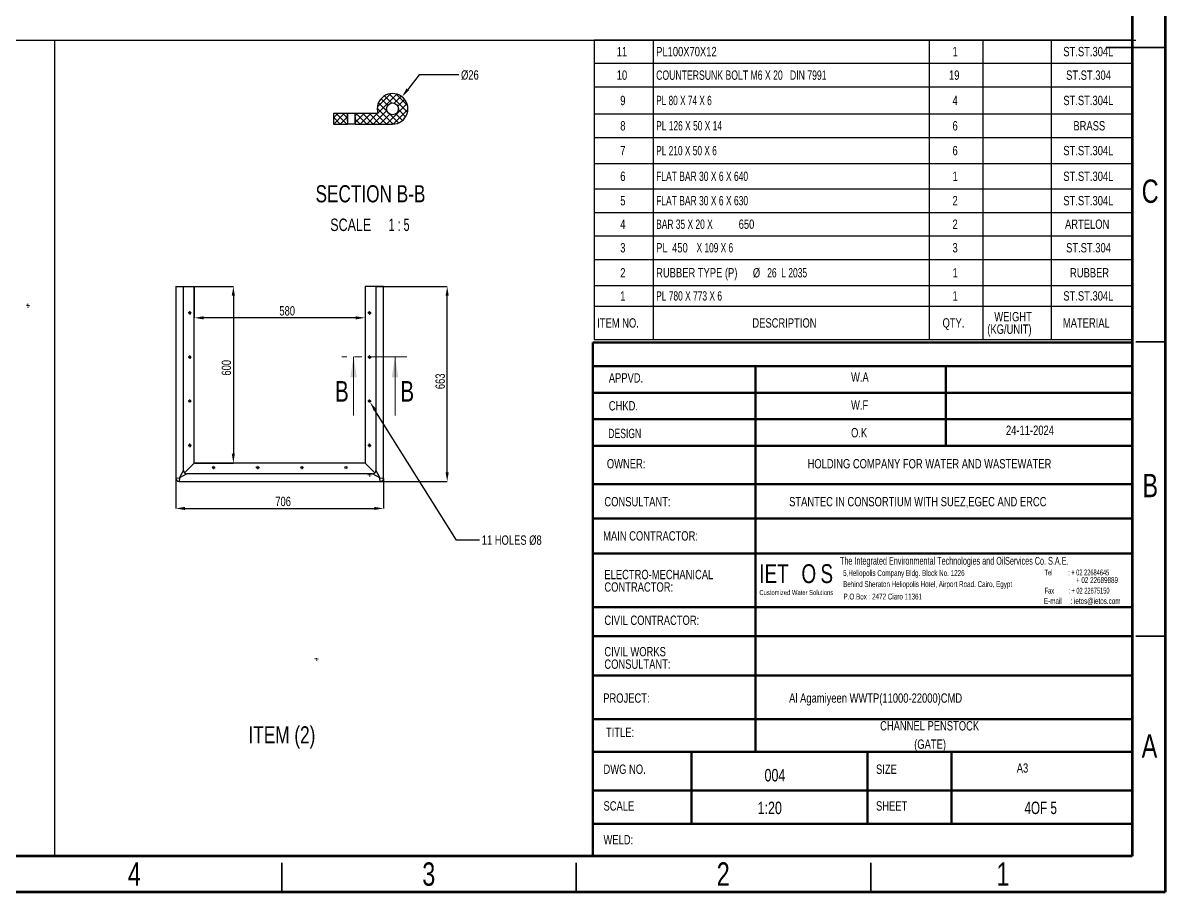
# Model space of a CAD drawing. Header units: millimetres. Extents: x 15 to 1268, y -316 to 292.
# Drawn here: x 221.3 to 415.3, y -309.9 to -162.2 of the extents above; entities that cross this region are included whole.
import ezdxf

# ---------------------------------------------------------------- set-up
doc = ezdxf.new("R2010")
doc.units = ezdxf.units.MM
doc.header["$PDSIZE"] = -1
doc.linetypes.add('CENTER', pattern=[10.16, 6.35, -1.27, 1.27, -1.27])
doc.linetypes.add('HIDDEN', pattern=[1.905, 1.27, -0.635])
doc.layers.add('FORMAT', color=7, linetype='Continuous')
doc.styles.add('SLDTEXTSTYLE0', font='TXT', dxfattribs={"width": 0.75})
doc.styles.add('SLDTEXTSTYLE1', font='TXT', dxfattribs={"width": 0.7})
doc.styles.add('SLDTEXTSTYLE12', font='TXT', dxfattribs={"width": 0.666667})
doc.styles.add('SLDTEXTSTYLE13', font='TXT', dxfattribs={"width": 0.660714})
doc.styles.add('SLDTEXTSTYLE14', font='TXT', dxfattribs={"width": 0.678571})
doc.styles.add('SLDTEXTSTYLE16', font='TXT', dxfattribs={"width": 0.65})
doc.styles.add('SLDTEXTSTYLE2', font='TXT', dxfattribs={"width": 0.687299})
doc.styles.add('SLDTEXTSTYLE26', font='TXT', dxfattribs={"width": 0.671875})
doc.styles.add('SLDTEXTSTYLE27', font='TXT', dxfattribs={"width": 0.692857})
doc.styles.add('SLDTEXTSTYLE28', font='TXT', dxfattribs={"width": 0.673077})
doc.styles.add('SLDTEXTSTYLE29', font='TXT', dxfattribs={"width": 0.675})
doc.styles.add('SLDTEXTSTYLE3', font='TXT', dxfattribs={"width": 0.638186})
doc.styles.add('SLDTEXTSTYLE4', font='TXT', dxfattribs={"width": 0.574028})
doc.styles.add('SLDTEXTSTYLE5', font='TXT', dxfattribs={"width": 0.57677})
doc.dimstyles.new('SLDDIMSTYLE20', dxfattribs={"dimtxt": 1.5875, "dimasz": 1.5875, "dimexe": 0, "dimexo": 0.0625, "dimgap": 0.396875, "dimtad": 1, "dimdec": 0, "dimlfac": 20, "dimrnd": 1e-09, "dimzin": 12, "dimdsep": 46, "dimtxsty": 'SLDTEXTSTYLE0', "dimsah": 1, "dimcen": 0.09, "dimadec": 0, "dimazin": 3, "dimtfac": 1, "dimtdec": 0, "dimtofl": 0, "dimtmove": 0, "dimatfit": 3, "dimfxl": 1, "dimfrac": 2, "dimtolj": 1, "dimtzin": 12, "dimarcsym": 0})
doc.dimstyles.new('SLDDIMSTYLE25', dxfattribs={"dimtxt": 1.5875, "dimasz": 1.5875, "dimexe": 0, "dimexo": 0.0625, "dimgap": 0.396875, "dimtad": 0, "dimtih": 1, "dimtoh": 1, "dimdec": 0, "dimlfac": 20, "dimrnd": 1e-09, "dimzin": 12, "dimdsep": 46, "dimtxsty": 'SLDTEXTSTYLE0', "dimblk1": 'NONE', "dimsah": 1, "dimcen": 0, "dimadec": 0, "dimazin": 3, "dimtfac": 1, "dimtdec": 0, "dimtmove": 0, "dimatfit": 3, "dimldrblk": 'NONE', "dimfxl": 1, "dimfrac": 2, "dimtolj": 1, "dimtzin": 12, "dimarcsym": 0})
doc.dimstyles.new('SLDDIMSTYLE26', dxfattribs={"dimtxt": 1.5875, "dimasz": 1.5875, "dimexe": 0, "dimexo": 0.0625, "dimgap": 0.396875, "dimtad": 0, "dimtih": 1, "dimtoh": 1, "dimdec": 0, "dimlfac": 5, "dimrnd": 1e-09, "dimzin": 12, "dimdsep": 46, "dimtxsty": 'SLDTEXTSTYLE0', "dimsah": 1, "dimcen": 0, "dimadec": 0, "dimazin": 3, "dimtfac": 1, "dimtdec": 0, "dimtofl": 0, "dimtmove": 0, "dimatfit": 3, "dimfxl": 1, "dimfrac": 2, "dimtolj": 1, "dimtzin": 12, "dimarcsym": 0})

# ---------------------------------------------------------------- blocks, each defined once
blk = doc.blocks.new('SW_NOTE_0_79')
at = {"layer": 'FORMAT', "color": 0, "attachment_point": 2, "style": 'SLDTEXTSTYLE0'}
for s, insert, char_height in [('CHANNEL PENSTOCK', (10.37, 2.05), 1.5875), ('(GATE)', (10.45, -1.07), 1.587)]:
    blk.add_mtext(s, dxfattribs=dict(at, insert=insert, char_height=char_height))
blk = doc.blocks.new('SW_NOTE_0_80')
at = {"color": 0, "linetype": 'Continuous', "lineweight": 0, "char_height": 1.5875, "attachment_point": 1, "style": 'SLDTEXTSTYLE0'}
for s, insert in [('CIVIL WORKS', (0, 2.05)), ('CONSULTANT:', (0, -0.07))]:
    blk.add_mtext(s, dxfattribs=dict(at, insert=insert))
blk = doc.blocks.new('SW_NOTE_0_81')
at = {"color": 0, "linetype": 'Continuous', "lineweight": 0, "char_height": 1.5875, "attachment_point": 1, "style": 'SLDTEXTSTYLE0'}
for s, insert in [('ELECTRO-MECHANICAL', (0, 2.05)), ('CONTRACTOR:', (0, -0.07))]:
    blk.add_mtext(s, dxfattribs=dict(at, insert=insert))
blk = doc.blocks.new('SW_NOTE_0_82')
at = {"layer": 'FORMAT', "color": 0, "char_height": 1, "attachment_point": 1}
for s, insert, style in [('Tel          : + 02 22684645', (0, 1.29), 'SLDTEXTSTYLE4'), ('+ 02 22689889', (5.31, 0), 'SLDTEXTSTYLE3')]:
    blk.add_mtext(s, dxfattribs=dict(at, insert=insert, style=style))
blk = doc.blocks.new('SW_NOTE_0_83')
at = {"layer": 'FORMAT', "color": 0, "char_height": 3.2, "attachment_point": 1, "style": 'SLDTEXTSTYLE0'}
for s, insert in [('IET', (0, 4.13)), ('O', (7.16, 4.13)), ('S', (10.39, 4.13))]:
    blk.add_mtext(s, dxfattribs=dict(at, insert=insert))
blk = doc.blocks.new('SW_TABLEANNOTATION_4')
at = {"color": 0, "linetype": 'Continuous', "lineweight": 25}
for p, q in [((0, 0), (0, -4)), ((0, 0), (10.01, 0)), ((10.01, 0), (10.01, -4)), ((10.01, 0), (56.86, 0)), ((56.86, 0), (56.86, -4)), ((56.86, 0), (65.99, 0)), ((65.99, 0), (65.99, -4)), ((65.99, 0), (77.57, 0)), ((77.57, 0), (77.57, -4)), ((77.57, 0), (91.37, 0)), ((91.37, 0), (91.37, -4)), ((0, -4), (0, -8)), ((0, -4), (10.01, -4)), ((10.01, -4), (10.01, -8)), ((10.01, -4), (56.86, -4)), ((56.86, -4), (56.86, -8)), ((56.86, -4), (65.99, -4)), ((65.99, -4), (65.99, -8)), ((65.99, -4), (77.57, -4)), ((77.57, -4), (77.57, -8)), ((77.57, -4), (91.37, -4)), ((91.37, -4), (91.37, -8)), ((0, -8), (0, -12.61)), ((0, -8), (10.01, -8)), ((10.01, -8), (10.01, -12.61)), ((10.01, -8), (56.86, -8)), ((56.86, -8), (56.86, -12.61)), ((56.86, -8), (65.99, -8)), ((65.99, -8), (65.99, -12.61)), ((65.99, -8), (77.57, -8)), ((77.57, -8), (77.57, -12.61)), ((77.57, -8), (91.37, -8)), ((91.37, -8), (91.37, -12.61)), ((0, -12.61), (0, -16.61)), ((0, -12.61), (10.01, -12.61)), ((10.01, -12.61), (10.01, -16.61)), ((10.01, -12.61), (56.86, -12.61)), ((56.86, -12.61), (56.86, -16.61)), ((56.86, -12.61), (65.99, -12.61)), ((65.99, -12.61), (65.99, -16.61)), ((65.99, -12.61), (77.57, -12.61)), ((77.57, -12.61), (77.57, -16.61)), ((77.57, -12.61), (91.37, -12.61)), ((91.37, -12.61), (91.37, -16.61)), ((0, -16.61), (0, -21.03)), ((0, -16.61), (10.01, -16.61)), ((10.01, -16.61), (10.01, -21.03)), ((10.01, -16.61), (56.86, -16.61)), ((56.86, -16.61), (56.86, -21.03)), ((56.86, -16.61), (65.99, -16.61)), ((65.99, -16.61), (65.99, -21.03)), ((65.99, -16.61), (77.57, -16.61)), ((77.57, -16.61), (77.57, -21.03)), ((77.57, -16.61), (91.37, -16.61)), ((91.37, -16.61), (91.37, -21.03)), ((0, -21.03), (0, -25.33)), ((0, -21.03), (10.01, -21.03)), ((10.01, -21.03), (10.01, -25.33)), ((10.01, -21.03), (56.86, -21.03)), ((56.86, -21.03), (56.86, -25.33)), ((56.86, -21.03), (65.99, -21.03)), ((65.99, -21.03), (65.99, -25.33)), ((65.99, -21.03), (77.57, -21.03)), ((77.57, -21.03), (77.57, -25.33)), ((77.57, -21.03), (91.37, -21.03)), ((91.37, -21.03), (91.37, -25.33)), ((0, -25.33), (0, -29.33)), ((0, -25.33), (10.01, -25.33)), ((10.01, -25.33), (10.01, -29.33)), ((10.01, -25.33), (56.86, -25.33)), ((56.86, -25.33), (56.86, -29.33)), ((56.86, -25.33), (65.99, -25.33)), ((65.99, -25.33), (65.99, -29.33)), ((65.99, -25.33), (77.57, -25.33)), ((77.57, -25.33), (77.57, -29.33)), ((77.57, -25.33), (91.37, -25.33)), ((91.37, -25.33), (91.37, -29.33)), ((0, -29.33), (0, -33.33)), ((0, -29.33), (10.01, -29.33)), ((10.01, -29.33), (10.01, -33.33)), ((10.01, -29.33), (56.86, -29.33)), ((56.86, -29.33), (56.86, -33.33)), ((56.86, -29.33), (65.99, -29.33)), ((65.99, -29.33), (65.99, -33.33)), ((65.99, -29.33), (77.57, -29.33)), ((77.57, -29.33), (77.57, -33.33)), ((77.57, -29.33), (91.37, -29.33)), ((91.37, -29.33), (91.37, -33.33)), ((0, -33.33), (0, -37.33)), ((0, -33.33), (10.01, -33.33)), ((10.01, -33.33), (10.01, -37.33)), ((10.01, -33.33), (56.86, -33.33)), ((56.86, -33.33), (56.86, -37.33)), ((56.86, -33.33), (65.99, -33.33)), ((65.99, -33.33), (65.99, -37.33)), ((65.99, -33.33), (77.57, -33.33)), ((77.57, -33.33), (77.57, -37.33)), ((77.57, -33.33), (91.37, -33.33)), ((91.37, -33.33), (91.37, -37.33)), ((0, -37.33), (0, -41.75)), ((0, -37.33), (10.01, -37.33)), ((10.01, -37.33), (10.01, -41.75)), ((10.01, -37.33), (56.86, -37.33)), ((56.86, -37.33), (56.86, -41.75)), ((56.86, -37.33), (65.99, -37.33)), ((65.99, -37.33), (65.99, -41.75)), ((65.99, -37.33), (77.57, -37.33)), ((77.57, -37.33), (77.57, -41.75)), ((77.57, -37.33), (91.37, -37.33)), ((91.37, -37.33), (91.37, -41.75)), ((0, -41.75), (0, -45.25)), ((0, -41.75), (10.01, -41.75)), ((10.01, -41.75), (10.01, -45.25)), ((10.01, -41.75), (56.86, -41.75)), ((56.86, -41.75), (56.86, -45.25)), ((56.86, -41.75), (65.99, -41.75)), ((65.99, -41.75), (65.99, -45.25)), ((65.99, -41.75), (77.57, -41.75)), ((77.57, -41.75), (77.57, -45.25)), ((77.57, -41.75), (91.37, -41.75)), ((91.37, -41.75), (91.37, -45.25)), ((0, -45.25), (0, -50.94)), ((0, -45.25), (10.01, -45.25)), ((10.01, -45.25), (10.01, -50.94)), ((10.01, -45.25), (56.86, -45.25)), ((56.86, -45.25), (56.86, -50.94)), ((56.86, -45.25), (65.99, -45.25)), ((65.99, -45.25), (65.99, -50.94)), ((65.99, -45.25), (77.57, -45.25)), ((77.57, -45.25), (77.57, -50.94)), ((77.57, -45.25), (91.37, -45.25)), ((91.37, -45.25), (91.37, -50.94)), ((0, -50.94), (10.01, -50.94)), ((10.01, -50.94), (56.86, -50.94)), ((56.86, -50.94), (65.99, -50.94)), ((65.99, -50.94), (77.57, -50.94)), ((77.57, -50.94), (91.37, -50.94))]:
    blk.add_line(p, q, dxfattribs=at)
at = {"color": 0, "linetype": 'Continuous', "lineweight": 0, "attachment_point": 1}
for s, insert, char_height, style in [('11', (3.82, -1.22), 1.587, 'SLDTEXTSTYLE0'), ('PL100X70X12', (10.51, -1.22), 1.5875, 'SLDTEXTSTYLE0'), ('1', (60.83, -1.22), 1.59, 'SLDTEXTSTYLE0'), ('ST.ST.304L', (79.65, -1.22), 1.587, 'SLDTEXTSTYLE0'), ('10', (3.82, -5.22), 1.587, 'SLDTEXTSTYLE0'), ('COUNTERSUNK BOLT M6 X 20   DIN 7991', (10.51, -5.22), 1.5875, 'SLDTEXTSTYLE27'), ('19', (60.24, -5.22), 1.587, 'SLDTEXTSTYLE0'), ('ST.ST.304', (80.12, -5.22), 1.587, 'SLDTEXTSTYLE0'), ('9', (4.41, -9.52), 1.59, 'SLDTEXTSTYLE0'), ('PL 80 X 74 X 6', (10.51, -9.52), 1.5875, 'SLDTEXTSTYLE13'), ('4', (60.83, -9.52), 1.59, 'SLDTEXTSTYLE0'), ('ST.ST.304L', (79.65, -9.52), 1.587, 'SLDTEXTSTYLE0'), ('8', (4.41, -13.82), 1.59, 'SLDTEXTSTYLE0'), ('PL 126 X 50 X 14', (10.51, -13.82), 1.5875, 'SLDTEXTSTYLE26'), ('6', (60.83, -13.82), 1.59, 'SLDTEXTSTYLE0'), ('BRASS', (81.36, -13.82), 1.587, 'SLDTEXTSTYLE0'), ('7', (4.41, -18.04), 1.59, 'SLDTEXTSTYLE0'), ('PL 210 X 50 X 6', (10.51, -18.04), 1.5875, 'SLDTEXTSTYLE12'), ('6', (60.83, -18.04), 1.59, 'SLDTEXTSTYLE0'), ('ST.ST.304L', (79.65, -18.04), 1.587, 'SLDTEXTSTYLE0'), ('6', (4.41, -22.4), 1.59, 'SLDTEXTSTYLE0'), ('FLAT BAR 30 X 6 X 640', (10.51, -22.4), 1.5875, 'SLDTEXTSTYLE14'), ('1', (60.83, -22.4), 1.59, 'SLDTEXTSTYLE0'), ('ST.ST.304L', (79.65, -22.4), 1.587, 'SLDTEXTSTYLE0'), ('5', (4.41, -26.54), 1.59, 'SLDTEXTSTYLE0'), ('FLAT BAR 30 X 6 X 630', (10.51, -26.54), 1.5875, 'SLDTEXTSTYLE14'), ('2', (60.83, -26.54), 1.59, 'SLDTEXTSTYLE0'), ('ST.ST.304L', (79.65, -26.54), 1.587, 'SLDTEXTSTYLE0'), ('4', (4.41, -30.54), 1.59, 'SLDTEXTSTYLE0'), ('BAR 35 X 20 X', (10.51, -30.54), 1.5875, 'SLDTEXTSTYLE28'), ('650', (24.52, -30.54), 1.587, 'SLDTEXTSTYLE0'), ('2', (60.83, -30.54), 1.59, 'SLDTEXTSTYLE0'), ('ARTELON', (79.94, -30.54), 1.587, 'SLDTEXTSTYLE0'), ('3', (4.41, -34.54), 1.59, 'SLDTEXTSTYLE0'), ('PL', (10.51, -34.54), 1.587, 'SLDTEXTSTYLE0'), ('450', (13.22, -34.54), 1.587, 'SLDTEXTSTYLE0'), ('X 109 X 6', (17.37, -34.54), 1.587, 'SLDTEXTSTYLE12'), ('3', (60.83, -34.54), 1.59, 'SLDTEXTSTYLE0'), ('ST.ST.304', (80.12, -34.54), 1.587, 'SLDTEXTSTYLE0'), ('2', (4.41, -38.79), 1.59, 'SLDTEXTSTYLE0'), ('RUBBER TYPE (P)', (10.51, -38.79), 1.5875, 'SLDTEXTSTYLE0'), ('%%c', (26.93, -38.79), 1.587, 'SLDTEXTSTYLE0'), ('26  L 2035', (29.37, -38.79), 1.587, 'SLDTEXTSTYLE29'), ('1', (60.83, -38.79), 1.59, 'SLDTEXTSTYLE0'), ('RUBBER', (80.79, -38.79), 1.587, 'SLDTEXTSTYLE0'), ('1', (4.41, -42.72), 1.59, 'SLDTEXTSTYLE0'), ('PL 780 X 773 X 6', (10.51, -42.72), 1.5875, 'SLDTEXTSTYLE26'), ('1', (60.83, -42.72), 1.59, 'SLDTEXTSTYLE0'), ('ST.ST.304L', (79.65, -42.72), 1.587, 'SLDTEXTSTYLE0'), ('WEIGHT', (67.93, -46.25), 1.587, 'SLDTEXTSTYLE0'), ('ITEM NO.', (0.5, -47.31), 1.587, 'SLDTEXTSTYLE0'), ('DESCRIPTION', (26.85, -47.31), 1.5875, 'SLDTEXTSTYLE0'), ('QTY.', (59.14, -47.31), 1.587, 'SLDTEXTSTYLE0'), ('(KG/UNIT)', (66.74, -48.37), 1.587, 'SLDTEXTSTYLE0'), ('MATERIAL', (79.58, -47.31), 1.587, 'SLDTEXTSTYLE0')]:
    blk.add_mtext(s, dxfattribs=dict(at, insert=insert, char_height=char_height, style=style))
blk = doc.blocks.new('*D930')
at = {"layer": 'Defpoints', "color": 0}
for p in [(281.31, -207.02), (293.37, -207.02), (281.98, -240.17)]:
    blk.add_point(p, dxfattribs=at)
at = {"layer": 'FORMAT', "color": 0, "lineweight": -2}
for p, q in [((281.37, -207.02), (293.37, -207.02)), ((293.37, -238.58), (293.37, -208.61)), ((282.04, -240.17), (293.37, -240.17))]:
    blk.add_line(p, q, dxfattribs=at)
at = {"layer": 'FORMAT', "color": 0}
for points in [[(293.1, -208.61), (293.63, -208.61), (293.37, -207.02)], [(293.1, -238.58), (293.63, -238.58), (293.37, -240.17)]]:
    blk.add_solid(points, dxfattribs=at)
at = {"layer": 'FORMAT', "color": 0, "insert": (291.38, -223.14), "char_height": 1.587, "attachment_point": 2, "rotation": 90, "style": 'SLDTEXTSTYLE0'}
blk.add_mtext('\\A1;663', dxfattribs=at)
blk = doc.blocks.new('*D931')
at = {"layer": 'Defpoints', "color": 0}
for p in [(250.43, -207.02), (279.43, -207.02), (250.43, -212.35)]:
    blk.add_point(p, dxfattribs=at)
at = {"layer": 'FORMAT', "color": 0, "lineweight": -2}
for p, q in [((250.43, -207.08), (250.43, -212.35)), ((279.43, -207.08), (279.43, -212.35)), ((277.84, -212.35), (252.01, -212.35))]:
    blk.add_line(p, q, dxfattribs=at)
at = {"layer": 'FORMAT', "color": 0}
for points in [[(252.01, -212.09), (252.01, -212.62), (250.43, -212.35)], [(277.84, -212.09), (277.84, -212.62), (279.43, -212.35)]]:
    blk.add_solid(points, dxfattribs=at)
at = {"layer": 'FORMAT', "color": 0, "insert": (266.2, -210.37), "char_height": 1.587, "attachment_point": 2, "style": 'SLDTEXTSTYLE0'}
blk.add_mtext('\\A1;580', dxfattribs=at)
blk = doc.blocks.new('*D932')
at = {"layer": 'Defpoints', "color": 0}
for p in [(280.08, -226.37), (280.27, -226.67)]:
    blk.add_point(p, dxfattribs=at)
at = {"layer": 'FORMAT', "color": 0, "lineweight": -2}
for p, q in [((280.08, -226.37), (280.27, -226.67)), ((294.97, -250.12), (281.11, -228.01)), ((298.85, -250.12), (294.97, -250.12))]:
    blk.add_line(p, q, dxfattribs=at)
at = {"layer": 'FORMAT', "color": 0}
blk.add_solid([(281.34, -227.87), (280.89, -228.15), (280.27, -226.67)], dxfattribs=at)
at = {"layer": 'FORMAT', "color": 0, "insert": (299.24, -249.32), "char_height": 1.5875, "attachment_point": 1, "style": 'SLDTEXTSTYLE0'}
blk.add_mtext('\\A1;11 HOLES %%c8', dxfattribs=at)
blk = doc.blocks.new('_None')
blk = doc.blocks.new('*D933')
at = {"layer": 'Defpoints', "color": 0}
for p in [(250.43, -207.02), (250.43, -237.02), (257.06, -237.02)]:
    blk.add_point(p, dxfattribs=at)
at = {"layer": 'FORMAT', "color": 0, "lineweight": -2}
for p, q in [((250.49, -207.02), (257.06, -207.02)), ((257.06, -208.61), (257.06, -235.43)), ((250.49, -237.02), (257.06, -237.02))]:
    blk.add_line(p, q, dxfattribs=at)
at = {"layer": 'FORMAT', "color": 0}
for points in [[(256.79, -208.61), (257.32, -208.61), (257.06, -207.02)], [(256.79, -235.43), (257.32, -235.43), (257.06, -237.02)]]:
    blk.add_solid(points, dxfattribs=at)
at = {"layer": 'FORMAT', "color": 0, "insert": (255.07, -220.84), "char_height": 1.587, "attachment_point": 2, "rotation": 90, "style": 'SLDTEXTSTYLE0'}
blk.add_mtext('\\A1;600', dxfattribs=at)
blk = doc.blocks.new('*D934')
at = {"layer": 'Defpoints', "color": 0}
for p in [(247.28, -239.57), (282.58, -239.57), (282.58, -244.73)]:
    blk.add_point(p, dxfattribs=at)
at = {"layer": 'FORMAT', "color": 0, "lineweight": -2}
for p, q in [((247.28, -239.63), (247.28, -244.73)), ((282.58, -239.63), (282.58, -244.73)), ((248.86, -244.73), (280.99, -244.73))]:
    blk.add_line(p, q, dxfattribs=at)
at = {"layer": 'FORMAT', "color": 0}
for points in [[(248.86, -244.47), (248.86, -245), (247.28, -244.73)], [(280.99, -244.47), (280.99, -245), (282.58, -244.73)]]:
    blk.add_solid(points, dxfattribs=at)
at = {"layer": 'FORMAT', "color": 0, "insert": (265.51, -242.75), "char_height": 1.587, "attachment_point": 2, "style": 'SLDTEXTSTYLE0'}
blk.add_mtext('\\A1;706', dxfattribs=at)
blk = doc.blocks.new('SW_CENTERMARKSYMBOL_116')
at = {"layer": 'FORMAT', "color": 0}
for p, q in [((-0.25, 0), (-0.3, 0)), ((0, 0), (-0.125, 0)), ((0, 0.25), (0, 0.3)), ((0, 0), (0, 0.125)), ((0, 0), (0, -0.125)), ((0, 0), (0.125, 0)), ((0.25, 0), (0.3, 0)), ((0, -0.25), (0, -0.3))]:
    blk.add_line(p, q, dxfattribs=at)
blk = doc.blocks.new('SW_CENTERMARKSYMBOL_117')
at = {"layer": 'FORMAT', "color": 0}
for p, q in [((-0.25, 0), (-0.3, 0)), ((0, 0), (-0.125, 0)), ((0, 0.25), (0, 0.3)), ((0, 0), (0, 0.125)), ((0, 0), (0, -0.125)), ((0, 0), (0.125, 0)), ((0.25, 0), (0.3, 0)), ((0, -0.25), (0, -0.3))]:
    blk.add_line(p, q, dxfattribs=at)
blk = doc.blocks.new('SW_CENTERMARKSYMBOL_118')
at = {"layer": 'FORMAT', "color": 0}
for p, q in [((-0.25, 0), (-0.3, 0)), ((0, 0), (-0.125, 0)), ((0, 0.25), (0, 0.3)), ((0, 0), (0, 0.125)), ((0, 0), (0, -0.125)), ((0, 0), (0.125, 0)), ((0.25, 0), (0.3, 0)), ((0, -0.25), (0, -0.3))]:
    blk.add_line(p, q, dxfattribs=at)
blk = doc.blocks.new('SW_CENTERMARKSYMBOL_119')
at = {"layer": 'FORMAT', "color": 0}
for p, q in [((-0.25, 0), (-0.3, 0)), ((0, 0), (-0.125, 0)), ((0, 0.25), (0, 0.3)), ((0, 0), (0, 0.125)), ((0, 0), (0, -0.125)), ((0, 0), (0.125, 0)), ((0.25, 0), (0.3, 0)), ((0, -0.25), (0, -0.3))]:
    blk.add_line(p, q, dxfattribs=at)
blk = doc.blocks.new('SW_CENTERMARKSYMBOL_120')
at = {"layer": 'FORMAT', "color": 0}
for p, q in [((-0.25, 0), (-0.3, 0)), ((0, 0), (-0.125, 0)), ((0, 0.25), (0, 0.3)), ((0, 0), (0, 0.125)), ((0, 0), (0, -0.125)), ((0, 0), (0.125, 0)), ((0.25, 0), (0.3, 0)), ((0, -0.25), (0, -0.3))]:
    blk.add_line(p, q, dxfattribs=at)
blk = doc.blocks.new('SW_CENTERMARKSYMBOL_121')
at = {"layer": 'FORMAT', "color": 0}
for p, q in [((-0.25, 0), (-0.3, 0)), ((0, 0), (-0.125, 0)), ((0, 0.25), (0, 0.3)), ((0, 0), (0, 0.125)), ((0, 0), (0, -0.125)), ((0, 0), (0.125, 0)), ((0.25, 0), (0.3, 0)), ((0, -0.25), (0, -0.3))]:
    blk.add_line(p, q, dxfattribs=at)
blk = doc.blocks.new('SW_CENTERMARKSYMBOL_122')
at = {"layer": 'FORMAT', "color": 0}
for p, q in [((-0.25, 0), (-0.3, 0)), ((0, 0), (-0.125, 0)), ((0, 0.25), (0, 0.3)), ((0, 0), (0, 0.125)), ((0, 0), (0, -0.125)), ((0, 0), (0.125, 0)), ((0.25, 0), (0.3, 0)), ((0, -0.25), (0, -0.3))]:
    blk.add_line(p, q, dxfattribs=at)
blk = doc.blocks.new('SW_CENTERMARKSYMBOL_123')
at = {"layer": 'FORMAT', "color": 0}
for p, q in [((-0.25, 0), (-0.3, 0)), ((0, 0), (-0.125, 0)), ((0, 0.25), (0, 0.3)), ((0, 0), (0, 0.125)), ((0, 0), (0, -0.125)), ((0, 0), (0.125, 0)), ((0.25, 0), (0.3, 0)), ((0, -0.25), (0, -0.3))]:
    blk.add_line(p, q, dxfattribs=at)
blk = doc.blocks.new('SW_CENTERMARKSYMBOL_124')
at = {"layer": 'FORMAT', "color": 0}
for p, q in [((-0.25, 0), (-0.3, 0)), ((0, 0), (-0.125, 0)), ((0, 0.25), (0, 0.3)), ((0, 0), (0, 0.125)), ((0, 0), (0, -0.125)), ((0, 0), (0.125, 0)), ((0.25, 0), (0.3, 0)), ((0, -0.25), (0, -0.3))]:
    blk.add_line(p, q, dxfattribs=at)
blk = doc.blocks.new('SW_CENTERMARKSYMBOL_125')
at = {"layer": 'FORMAT', "color": 0}
for p, q in [((-0.25, 0), (-0.3, 0)), ((0, 0), (-0.125, 0)), ((0, 0.25), (0, 0.3)), ((0, 0), (0, 0.125)), ((0, 0), (0, -0.125)), ((0, 0), (0.125, 0)), ((0.25, 0), (0.3, 0)), ((0, -0.25), (0, -0.3))]:
    blk.add_line(p, q, dxfattribs=at)
blk = doc.blocks.new('SW_CENTERMARKSYMBOL_126')
at = {"layer": 'FORMAT', "color": 0}
for p, q in [((-0.25, 0), (-0.3, 0)), ((0, 0), (-0.125, 0)), ((0, 0.25), (0, 0.3)), ((0, 0), (0, 0.125)), ((0, 0), (0, -0.125)), ((0, 0), (0.125, 0)), ((0.25, 0), (0.3, 0)), ((0, -0.25), (0, -0.3))]:
    blk.add_line(p, q, dxfattribs=at)
blk = doc.blocks.new('SW_CENTERMARKSYMBOL_127')
at = {"layer": 'FORMAT', "color": 0}
for p, q in [((-0.25, 0), (-0.3, 0)), ((0, 0), (-0.125, 0)), ((0, 0.25), (0, 0.3)), ((0, 0), (0, 0.125)), ((0, 0), (0, -0.125)), ((0, 0), (0.125, 0)), ((0.25, 0), (0.3, 0)), ((0, -0.25), (0, -0.3))]:
    blk.add_line(p, q, dxfattribs=at)
blk = doc.blocks.new('SW_CENTERMARKSYMBOL_128')
at = {"layer": 'FORMAT', "color": 0}
for p, q in [((-0.25, 0), (-0.3, 0)), ((0, 0), (-0.125, 0)), ((0, 0.25), (0, 0.3)), ((0, 0), (0, 0.125)), ((0, 0), (0, -0.125)), ((0, 0), (0.125, 0)), ((0.25, 0), (0.3, 0)), ((0, -0.25), (0, -0.3))]:
    blk.add_line(p, q, dxfattribs=at)
blk = doc.blocks.new('SW_CENTERMARKSYMBOL_129')
at = {"layer": 'FORMAT', "color": 0}
for p, q in [((-0.25, 0), (-0.3, 0)), ((0, 0), (-0.125, 0)), ((0, 0.25), (0, 0.3)), ((0, 0), (0, 0.125)), ((0, 0), (0, -0.125)), ((0, 0), (0.125, 0)), ((0.25, 0), (0.3, 0)), ((0, -0.25), (0, -0.3))]:
    blk.add_line(p, q, dxfattribs=at)
blk = doc.blocks.new('SW_CENTERMARKSYMBOL_130')
at = {"layer": 'FORMAT', "color": 0}
for p, q in [((-0.25, 0), (-0.3, 0)), ((0, 0), (-0.125, 0)), ((0, 0.25), (0, 0.3)), ((0, 0), (0, 0.125)), ((0, 0), (0, -0.125)), ((0, 0), (0.125, 0)), ((0.25, 0), (0.3, 0)), ((0, -0.25), (0, -0.3))]:
    blk.add_line(p, q, dxfattribs=at)
blk = doc.blocks.new('SW_CENTERMARKSYMBOL_131')
at = {"layer": 'FORMAT', "color": 0}
for p, q in [((-0.25, 0), (-0.3, 0)), ((0, 0), (-0.125, 0)), ((0, 0.25), (0, 0.3)), ((0, 0), (0, 0.125)), ((0, 0), (0, -0.125)), ((0, 0), (0.125, 0)), ((0.25, 0), (0.3, 0)), ((0, -0.25), (0, -0.3))]:
    blk.add_line(p, q, dxfattribs=at)
blk = doc.blocks.new('SW_HATCH_4')
at = {"color": 0, "linetype": 'Continuous', "lineweight": 18}
for p, q in [((3.78, 1.53), (6.03, 3.78)), ((3.86, 0.49), (7.07, 3.7)), ((5.5, 0.68), (3.97, 2.22)), ((5.54, 1.77), (4.4, 2.91)), ((6.24, 2.2), (5.01, 3.42)), ((5.34, -1.4), (8.81, 2.07)), ((8.9, 0.65), (5.81, 3.74)), ((6.65, 2.16), (7.83, 3.34)), ((8.89, 1.78), (6.94, 3.74)), ((7.26, 1.64), (8.41, 2.8)), ((-3.64, -0.27), (-2.96, 0.4)), ((-3.64, -1.4), (-1.84, 0.4)), ((-1.4, -1.4), (-3.2, 0.4)), ((-1.28, -0.39), (-2.07, 0.4)), ((0, 0), (0.4, 0.4)), ((0, -1.12), (1.53, 0.4)), ((1.97, -1.4), (0.17, 0.4)), ((0.85, -1.4), (2.65, 0.4)), ((3.09, -1.4), (1.29, 0.4)), ((1.97, -1.4), (3.77, 0.4)), ((4.22, -1.4), (2.42, 0.4)), ((3.09, -1.4), (5.4, 0.91)), ((5.34, -1.4), (3.54, 0.4)), ((6.46, -1.4), (3.76, 1.3)), ((4.22, -1.4), (5.92, 0.3)), ((7.38, -1.19), (5.84, 0.35)), ((6.46, -1.4), (8.96, 1.1)), ((8.07, -0.76), (6.93, 0.38)), ((8.58, -0.15), (7.35, 1.08)), ((-2.52, -1.4), (-3.64, -0.27)), ((-2.52, -1.4), (-1.28, -0.16)), ((-1.4, -1.4), (-1.28, -1.28)), ((0.85, -1.4), (0, -0.55))]:
    blk.add_line(p, q, dxfattribs=at)
blk = doc.blocks.new('*D935')
at = {"layer": 'Defpoints', "color": 0}
for p in [(285.69, -174.81), (284.09, -176.86)]:
    blk.add_point(p, dxfattribs=at)
at = {"layer": 'FORMAT', "color": 0, "lineweight": -2}
for p, q in [((288.59, -171.1), (286.67, -173.56)), ((295.32, -171.1), (288.59, -171.1))]:
    blk.add_line(p, q, dxfattribs=at)
at = {"layer": 'FORMAT', "color": 0}
blk.add_solid([(286.46, -173.39), (286.88, -173.72), (285.69, -174.81)], dxfattribs=at)
at = {"layer": 'FORMAT', "color": 0, "insert": (295.72, -170.3), "char_height": 1.587, "attachment_point": 1, "style": 'SLDTEXTSTYLE0'}
blk.add_mtext('\\A1;%%c26', dxfattribs=at)
blk = doc.blocks.new('SW_NOTE_0_96')
at = {"layer": 'FORMAT', "color": 0, "attachment_point": 2}
for s, insert, char_height, style in [('SECTION B-B', (11.32, 3.75), 2.9104, 'SLDTEXTSTYLE0'), ('SCALE', (7.97, -1.92), 2.117, 'SLDTEXTSTYLE0'), ('1 : 5', (16.17, -1.92), 2.117, 'SLDTEXTSTYLE16')]:
    blk.add_mtext(s, dxfattribs=dict(at, insert=insert, char_height=char_height, style=style))

msp = doc.modelspace()

# ---------------------------------------------------------------- linework, layer by layer
at = {"color": 7, "linetype": 'Continuous', "lineweight": 70}
for p, q in [((415.28009953, -22.91453958), (415.28009953, -309.91453958)), ((409.68257164, -26.78101457), (409.68257164, -303.78101457)), ((409.68257164, -303.78101457), (20.28009953, -303.78101457)), ((415.28009953, -309.91453958), (15.28009953, -309.91453958))]:
    msp.add_line(p, q, dxfattribs=at)
at = {"color": 7, "linetype": 'Continuous', "lineweight": 35}
for p, q in [((415.28109953, -166.41453958), (405.27909953, -166.41453958)), ((410.28009953, -166.41453958), (415.28009953, -166.41453958)), ((410.28009953, -216.41453958), (415.28009953, -216.41453958)), ((410.28009953, -266.41453958), (415.28009953, -266.41453958)), ((265.28009953, -304.91453958), (265.28009953, -309.91453958)), ((315.28009953, -304.91453958), (315.28009953, -309.91453958)), ((365.28009953, -304.91453958), (365.28009953, -309.91453958))]:
    msp.add_line(p, q, dxfattribs=at)
at = {"color": 7, "linetype": 'Continuous', "lineweight": 25}
for p, q in [((276.44857849, -177.65749815), (274.09083928, -177.65749815)), ((274.09083928, -177.65749815), (274.09083928, -179.45749817)), ((276.44857849, -177.65749815), (276.44857849, -179.45749817)), ((277.73310627, -177.65749815), (276.44857849, -177.65749815)), ((277.73310627, -179.45749817), (277.73310627, -177.65749815)), ((281.61698069, -177.65749815), (277.73310627, -177.65749815)), ((274.09083928, -179.45749817), (276.44857849, -179.45749817)), ((277.73310627, -179.45749817), (276.44857849, -179.45749817)), ((277.73310627, -179.45749817), (284.09084167, -179.45749817)), ((247.27701946, -207.01956516), (247.27701946, -239.56956516)), ((247.27701946, -207.01956516), (248.57701946, -207.01956516)), ((248.57701946, -238.26956516), (248.57701946, -207.01956516)), ((248.57701946, -207.01956516), (250.42701946, -207.01956516)), ((250.42701946, -237.01956516), (250.42701946, -207.01956516)), ((279.42701946, -207.01956516), (279.42701946, -237.01956516)), ((281.27701946, -207.01956516), (279.42701946, -207.01956516)), ((281.27701946, -207.01956516), (281.27701946, -238.26956516)), ((282.57701946, -207.01956516), (281.27701946, -207.01956516)), ((282.57701946, -239.56956516), (282.57701946, -207.01956516)), ((279.42701946, -237.01956516), (250.42701946, -237.01956516)), ((247.87701946, -240.16956516), (281.97701946, -240.16956516)), ((280.67701946, -238.86956516), (249.17701946, -238.86956516))]:
    msp.add_line(p, q, dxfattribs=at)
at = {"color": 7, "linetype": 'HIDDEN', "lineweight": 18}
for p, q in [((276.39083947, -177.65749815), (276.39083947, -179.45749817)), ((277.79083933, -179.45749817), (277.79083933, -177.65749815))]:
    msp.add_line(p, q, dxfattribs=at)
at = {"color": 7, "linetype": 'Continuous', "lineweight": 50}
for p, q in [((409.68257164, -216.53853498), (318.08478416, -216.53853498)), ((318.08478416, -216.53853498), (318.08478416, -229.58915152)), ((409.68257164, -220.58915152), (318.08478416, -220.58915152)), ((345.72771368, -225.08915152), (345.72771368, -220.58915152)), ((378.01900542, -234.08915152), (378.01900542, -220.58915152)), ((409.68257164, -225.08915152), (318.08478416, -225.08915152)), ((345.72771368, -229.58915152), (345.72771368, -225.08915152)), ((318.08478416, -229.58915152), (318.08478416, -303.78101457)), ((409.68257164, -229.58915152), (318.08478416, -229.58915152)), ((345.72771368, -234.08915152), (345.72771368, -229.58915152)), ((409.68257164, -234.08915152), (318.08478416, -234.08915152)), ((345.72771368, -286.08915152), (345.72771368, -234.08915152)), ((409.68257164, -240.58915152), (318.08478416, -240.58915152)), ((409.68257164, -246.46306413), (318.08478416, -246.46306413)), ((409.68257164, -252.40627825), (318.08478416, -252.40627825)), ((409.68257164, -261.48339882), (318.08478416, -261.48339882)), ((409.68257164, -266.41453958), (318.08478416, -266.41453958)), ((409.68257164, -273.08915152), (318.08478416, -273.08915152)), ((409.68257164, -280.54737393), (318.08478416, -280.54737393)), ((318.08478416, -286.08915152), (409.68257164, -286.08915152)), ((334.83734259, -298.28101457), (334.83734259, -286.08915152)), ((364.71993806, -298.28101457), (364.71993806, -286.08915152)), ((378.99040202, -298.28101457), (378.99040202, -286.08915152)), ((318.08478416, -292.61724544), (409.68257164, -292.61724544)), ((318.08478416, -298.28101457), (409.68257164, -298.28101457))]:
    msp.add_line(p, q, dxfattribs=at)
at = {"color": 7, "linetype": 'CENTER', "lineweight": 18}
msp.add_line((286.51301946, -218.94997084), (275.47297066, -218.94997084), dxfattribs=at)
at = {"color": 7, "linetype": 'Continuous', "lineweight": 18}
for p, q in [((277.47297066, -228.94997084), (277.47297066, -218.94997084)), ((284.51301946, -228.94997084), (284.51301946, -218.94997084))]:
    msp.add_line(p, q, dxfattribs=at)
at = {"color": 8, "linetype": 'Continuous', "lineweight": 25}
for p, q in [((247.92701946, -239.51956516), (248.57701946, -238.26956516)), ((250.42701946, -237.01956516), (248.75275539, -238.69382922)), ((279.42701946, -237.01956516), (281.10128352, -238.69382922)), ((281.27701946, -238.26956516), (281.92701946, -239.51956516)), ((247.27701946, -239.56956516), (247.92701946, -239.51956516)), ((247.92701946, -239.51956516), (247.87701946, -240.16956516)), ((249.17701946, -238.86956516), (247.92701946, -239.51956516)), ((281.92701946, -239.51956516), (280.67701946, -238.86956516)), ((281.97701945, -240.16956514), (281.92701946, -239.51956516)), ((281.92701946, -239.51956516), (282.57701926, -239.56956514))]:
    msp.add_line(p, q, dxfattribs=at)
at = {"color": 7, "linetype": 'Continuous', "lineweight": 25}
for centre, radius in [((284.09084478, -176.85749753), 0.99999991), ((249.67701946, -211.51956516), 0.175), ((280.17701946, -211.51956516), 0.175), ((249.67701946, -219.01956516), 0.175), ((280.17701946, -219.01956516), 0.175), ((249.67701946, -226.51956516), 0.175), ((280.17701946, -226.51956516), 0.175), ((249.67701946, -234.01956516), 0.175), ((280.17701946, -234.01956516), 0.175), ((253.67701946, -237.76956516), 0.175), ((261.17701946, -237.76956516), 0.175), ((268.67701946, -237.76956516), 0.175), ((276.17701946, -237.76956516), 0.175)]:
    msp.add_circle(centre, radius, dxfattribs=at)
for centre, radius, start, end in [((284.09084358, -176.85749883), 2.59999933, 269.9999578083, 197.9202020505), ((249.17701946, -238.26956516), 0.6, 180.086684929, 269.3546269892), ((280.67701946, -238.26956516), 0.6, 270.086684929, 359.3546269892), ((247.87701946, -239.56956516), 0.6, 180.0170432572, 270.0203268146), ((281.97701946, -239.56956516), 0.6, 270.0170432572, 0.0203268146)]:
    msp.add_arc(centre, radius, start, end, dxfattribs=at)
at = {"color": 7, "linetype": 'Continuous', "lineweight": 18}
for points in [[(277.47297066, -218.94997084), (276.91297066, -222.44997084), (278.03297066, -222.44997084)], [(284.51301946, -218.94997084), (283.95301946, -222.44997084), (285.07301946, -222.44997084)]]:
    msp.add_solid(points, dxfattribs=at)
at = {"layer": 'FORMAT'}
for p, q in [((20.28009953, -165.15826324), (410.28009953, -165.15826324)), ((226.75362274, -303.49604521), (226.75362274, -165.15826324))]:
    msp.add_line(p, q, dxfattribs=at)

# ---------------------------------------------------------------- block references
at = {"color": 7, "linetype": 'Continuous', "lineweight": 0}
for name, p in [('SW_TABLEANNOTATION_4', (318.34280322, -165.11292944)), ('SW_NOTE_0_81', (320.05912961, -257.21144411)), ('SW_NOTE_0_80', (320.05912961, -270.31456633))]:
    msp.add_blockref(name, p, dxfattribs=at)
at = {"color": 7, "linetype": 'Continuous', "lineweight": 18}
msp.add_blockref('SW_HATCH_4', (277.73310627, -178.06029572), dxfattribs=at)
at = {"layer": 'FORMAT'}
for name, p in [('SW_NOTE_0_96', (269.02259042, -193.57256889)), ('SW_CENTERMARKSYMBOL_131', (222.17701946, -210.26956516)), ('SW_CENTERMARKSYMBOL_124', (249.67701946, -211.51956516)), ('SW_CENTERMARKSYMBOL_120', (280.17701946, -211.51956516)), ('SW_CENTERMARKSYMBOL_129', (280.17701946, -211.51956516)), ('SW_CENTERMARKSYMBOL_125', (249.67701946, -219.01956516)), ('SW_CENTERMARKSYMBOL_121', (280.17701946, -219.01956516)), ('SW_CENTERMARKSYMBOL_130', (280.17701946, -219.01956516)), ('SW_CENTERMARKSYMBOL_126', (249.67701946, -226.51956516)), ('SW_CENTERMARKSYMBOL_122', (280.17701946, -226.51956516)), ('SW_CENTERMARKSYMBOL_127', (249.67701946, -234.01956516)), ('SW_CENTERMARKSYMBOL_123', (280.17701946, -234.01956516)), ('SW_CENTERMARKSYMBOL_116', (253.67701946, -237.76956516)), ('SW_CENTERMARKSYMBOL_119', (261.17701946, -237.76956516)), ('SW_CENTERMARKSYMBOL_118', (268.67701946, -237.76956516)), ('SW_CENTERMARKSYMBOL_128', (280.17701946, -239.01956516)), ('SW_NOTE_0_83', (346.36251098, -258.34291063)), ('SW_NOTE_0_82', (394.82238079, -256.39897725)), ('SW_CENTERMARKSYMBOL_117', (271.17701946, -270.26956516)), ('SW_NOTE_0_79', (364.91606827, -282.90807142))]:
    msp.add_blockref(name, p, dxfattribs=at)

# ---------------------------------------------------------------- texts
at = {"color": 7, "linetype": 'Continuous', "lineweight": 0}
for s, insert, char_height, attachment_point, style in [('C', (412.73875843, -188.85438549), 3.96875, 2, 'SLDTEXTSTYLE0'), ('APPVD.', (320.81200164, -221.7648409), 1.5875, 1, 'SLDTEXTSTYLE0'), ('W.A', (361.94543863, -221.63296877), 1.5875, 1, 'SLDTEXTSTYLE0'), ('CHKD.', (320.81200164, -226.49854427), 1.5875, 1, 'SLDTEXTSTYLE0'), ('W.F', (361.94543863, -226.36667214), 1.5875, 1, 'SLDTEXTSTYLE0'), ('DESIGN', (320.72568154, -231.20035023), 1.5875, 1, 'SLDTEXTSTYLE2'), ('O.K', (361.94543863, -231.0684781), 1.5875, 1, 'SLDTEXTSTYLE0'), ('OWNER:', (320.48035371, -236.3412229), 1.5875, 1, 'SLDTEXTSTYLE0'), ('B', (412.75070135, -238.85438549), 3.96875, 2, 'SLDTEXTSTYLE0'), ('CONSULTANT:', (320.05912961, -242.78371808), 1.5875, 1, 'SLDTEXTSTYLE0'), ('MAIN CONTRACTOR:', (319.85113734, -248.59975601), 1.5875, 1, 'SLDTEXTSTYLE0'), ('Customized Water Solutions', (346.37390012, -258.59196796), 0.85, 1, 'SLDTEXTSTYLE1'), ('CIVIL CONTRACTOR:', (320.05912961, -262.92666856), 1.5875, 1, 'SLDTEXTSTYLE0'), ('PROJECT:', (319.86335996, -276.1487622), 1.5875, 1, 'SLDTEXTSTYLE0'), ('TITLE:', (320.32907055, -281.96430822), 1.5875, 1, 'SLDTEXTSTYLE0'), ('A', (412.61978767, -283.10438549), 3.96875, 2, 'SLDTEXTSTYLE0'), ('DWG NO.', (319.91158762, -288.23098348), 1.5875, 1, 'SLDTEXTSTYLE0'), ('SIZE', (366.18737327, -288.23098348), 1.5875, 1, 'SLDTEXTSTYLE0'), ('A3', (390.08231334, -288.0265684), 1.5875, 1, 'SLDTEXTSTYLE0'), ('SCALE', (319.91158762, -294.46733281), 1.5875, 1, 'SLDTEXTSTYLE0'), ('SHEET', (366.18737327, -294.46733281), 1.5875, 1, 'SLDTEXTSTYLE0'), ('WELD:', (319.91158762, -300.20709015), 1.5875, 1, 'SLDTEXTSTYLE0'), ('4', (240.24013647, -304.85438549), 3.96875, 2, 'SLDTEXTSTYLE0'), ('3', (290.24013647, -304.85438549), 3.96875, 2, 'SLDTEXTSTYLE0'), ('2', (340.24013647, -304.85438549), 3.96875, 2, 'SLDTEXTSTYLE0'), ('1', (387.74013647, -304.85438549), 3.96875, 2, 'SLDTEXTSTYLE0')]:
    msp.add_mtext(s, dxfattribs=dict(at, insert=insert, char_height=char_height, attachment_point=attachment_point, style=style))
at = {"color": 7, "linetype": 'Continuous', "char_height": 3.5, "attachment_point": 1, "style": 'SLDTEXTSTYLE0'}
for insert in [(274.31323657, -223.08189324), (285.41580063, -223.08189324)]:
    msp.add_mtext('B', dxfattribs=dict(at, insert=insert))
at = {"layer": 'FORMAT', "attachment_point": 1}
for s, insert, char_height, style in [('24-11-2024', (388.25273765, -230.65567395), 1.5875, 'SLDTEXTSTYLE0'), ('HOLDING COMPANY FOR WATER AND WASTEWATER', (354.56012701, -236.3412229), 1.5875, 'SLDTEXTSTYLE0'), ('STANTEC IN CONSORTIUM WITH SUEZ,EGEC AND ERCC', (351.43098362, -242.78371808), 1.5875, 'SLDTEXTSTYLE0'), ('The Integrated Environmental Technologies and OilServices Co. S.A.E.', (360.06336882, -252.967951), 1.3229166667, 'SLDTEXTSTYLE3'), ('5,Heliopolis Company Bldg. Block No. 1226', (360.59632488, -255.20679759), 1, 'SLDTEXTSTYLE3'), ('Behind Sheraton Heliopolis Hotel, Airport Road. Cairo, Egypt', (360.59632488, -257.0849744), 1, 'SLDTEXTSTYLE3'), ('P.O.Box : 2472 Ciaro 11361', (360.66024517, -259.19745823), 1, 'SLDTEXTSTYLE3'), ('E-mail     : ietos@ietos.com', (394.70001058, -259.95418309), 1, 'SLDTEXTSTYLE3'), ('Fax         : + 02 22675150', (394.82238079, -258.19455964), 1, 'SLDTEXTSTYLE5'), ('Al Agamiyeen WWTP(11000-22000)CMD', (351.43098362, -276.1487622), 1.5875, 'SLDTEXTSTYLE0'), ('ITEM (2)', (259.63310615, -281.73300557), 2.910416667, 'SLDTEXTSTYLE0'), ('004', (347.25044107, -288.98747555), 2.116666667, 'SLDTEXTSTYLE0'), ('1:20', (346.07320197, -294.53731703), 2.116666667, 'SLDTEXTSTYLE0'), ('4OF 5', (391.39690739, -294.53731703), 2.116666667, 'SLDTEXTSTYLE1')]:
    msp.add_mtext(s, dxfattribs=dict(at, insert=insert, char_height=char_height, style=style))

# ---------------------------------------------------------------- dimensions: what is measured, and where the dimension line sits
at = {"layer": 'FORMAT'}
dim = msp.add_radius_dim(center=(284.09084214, -176.85749811), mpoint=(285.69058319, -174.80790581), text='%%c26', dimstyle='SLDDIMSTYLE26', override={"dimpost": '<>'}, dxfattribs=at)
dim.commit()
dim.dimension.update_dxf_attribs({"geometry": '*D935', "text_midpoint": (297.30698635, -171.09844589), "dimtype": 164})
for base, p1, p2, picture, middle in [((250.42701946, -212.35426008), (279.42701946, -207.01956516), (250.42701946, -207.01956516), '*D931', (266.20428499, -212.35426008)), ((282.57701946, -244.73049215), (247.27701946, -239.56956516), (282.57701946, -239.56956516), '*D934', (265.51244837, -244.73049215))]:
    dim = msp.add_linear_dim(base=base, p1=p1, p2=p2, dimstyle='SLDDIMSTYLE20', dxfattribs=at)
    dim.commit()
    dim.dimension.update_dxf_attribs({"geometry": picture, "text_midpoint": middle, "dimtype": 160})
for base, p1, p2, picture, middle in [((257.05917569, -237.01956516), (250.42701946, -207.01956516), (250.42701946, -237.01956516), '*D933', (257.05917569, -220.835099)), ((293.36691728, -207.01956516), (281.97701946, -240.16956516), (281.30855361, -207.01956516), '*D930', (293.36691728, -223.13606929))]:
    dim = msp.add_linear_dim(base=base, p1=p1, p2=p2, angle=90, dimstyle='SLDDIMSTYLE20', dxfattribs=at)
    dim.commit()
    dim.dimension.update_dxf_attribs({"geometry": picture, "text_midpoint": middle, "dimtype": 160})
dim = msp.add_diameter_dim_2p(p1=(280.08406379, -226.37129431), p2=(280.26997512, -226.667836), text='11 HOLES %%c8', dimstyle='SLDDIMSTYLE25', dxfattribs=at)
dim.commit()
dim.dimension.update_dxf_attribs({"geometry": '*D932', "text_midpoint": (305.19578317, -250.11814419), "dimtype": 163})

doc.saveas('drawing.dxf')
